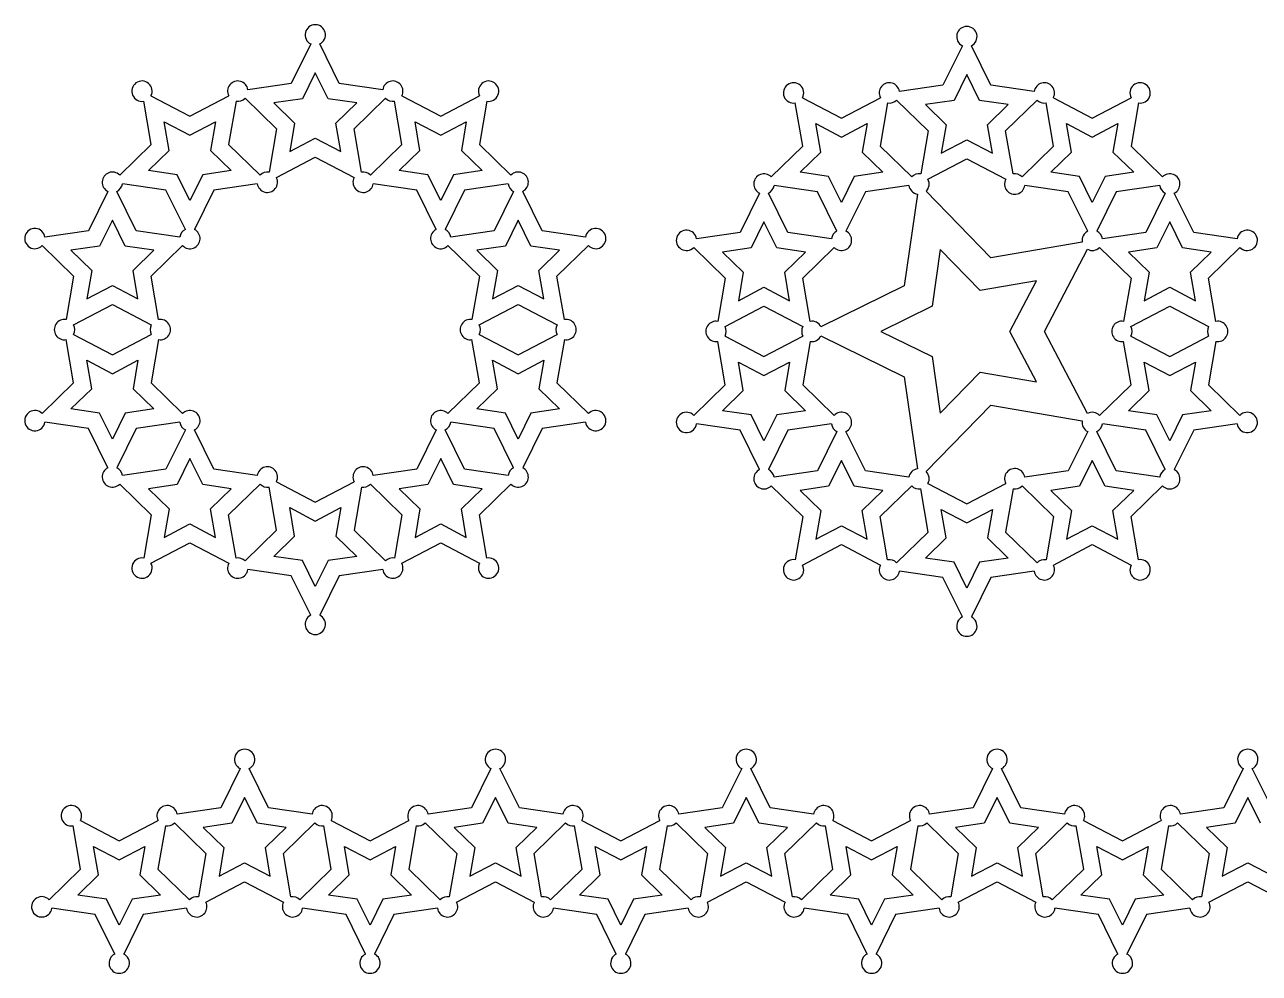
# Model space of a CAD drawing. Extents: x 8 to 222, y 260 to 353.
# Drawn here: x 7.6 to 128.8, y 260 to 353.2 of the extents above; entities that cross this region are included whole.
import ezdxf

# ---------------------------------------------------------------- set-up
doc = ezdxf.new("R2010")
doc.units = 0
doc.layers.get('0').update_dxf_attribs({"linetype": 'CONTINUOUS'})

msp = doc.modelspace()

# ---------------------------------------------------------------- linework, layer by layer
for p, q in [((35.661896, 351.27328), (33.753321, 347.406084)), ((38.455603, 347.406084), (36.547028, 351.27328)), ((99.630444, 351.099286), (97.721868, 347.23209)), ((102.42415, 347.23209), (100.515575, 351.099286)), ((36.104462, 348.445745), (34.847857, 345.899585)), ((37.361067, 345.899585), (36.104462, 348.445745)), ((100.073009, 348.271751), (98.816404, 345.725591)), ((101.329615, 345.725591), (100.073009, 348.271751)), ((33.753321, 347.406084), (29.485617, 346.78595)), ((42.723307, 346.78595), (38.455603, 347.406084)), ((97.721868, 347.23209), (93.454164, 346.611956)), ((106.691855, 346.611956), (102.42415, 347.23209)), ((19.989502, 341.406084), (19.260491, 345.656543)), ((19.976577, 346.176811), (23.793728, 344.170016)), ((23.793728, 344.170016), (27.610879, 346.176811)), ((28.326965, 345.656543), (27.597954, 341.406084)), ((29.212096, 345.94414), (32.300236, 342.933948)), ((34.847857, 345.899585), (32.038002, 345.491289)), ((32.038002, 345.491289), (34.071232, 343.509379)), ((40.170922, 345.491289), (37.361067, 345.899585)), ((38.137692, 343.509379), (40.170922, 345.491289)), ((39.908688, 342.933948), (42.996828, 345.94414)), ((44.61097, 341.406084), (43.881959, 345.656543)), ((44.598046, 346.176811), (48.415196, 344.170016)), ((48.415196, 344.170016), (52.232347, 346.176811)), ((52.948433, 345.656543), (52.219422, 341.406084)), ((83.958049, 341.23209), (83.229038, 345.48255)), ((83.945125, 346.002817), (87.762275, 343.996022)), ((87.762275, 343.996022), (91.579426, 346.002817)), ((92.295512, 345.48255), (91.566501, 341.23209)), ((93.180644, 345.770146), (96.268783, 342.759954)), ((98.816404, 345.725591), (96.00655, 345.317295)), ((104.139469, 345.317295), (101.329615, 345.725591)), ((103.877236, 342.759954), (106.965375, 345.770146)), ((108.579518, 341.23209), (107.850507, 345.48255)), ((108.566593, 346.002817), (112.383744, 343.996022)), ((112.383744, 343.996022), (116.200894, 346.002817)), ((116.916981, 345.48255), (116.18797, 341.23209)), ((96.00655, 345.317295), (98.039779, 343.335385)), ((102.106239, 343.335385), (104.139469, 345.317295)), ((21.760498, 340.830652), (21.280518, 343.629153)), ((21.280518, 343.629153), (23.793728, 342.30788)), ((23.793728, 342.30788), (26.306938, 343.629153)), ((26.306938, 343.629153), (25.826958, 340.830652)), ((34.071232, 343.509379), (33.591252, 340.710878)), ((38.617673, 340.710878), (38.137692, 343.509379)), ((45.901986, 343.629153), (48.415196, 342.30788)), ((46.381966, 340.830652), (45.901986, 343.629153)), ((48.415196, 342.30788), (50.928407, 343.629153)), ((50.928407, 343.629153), (50.448426, 340.830652)), ((85.249065, 343.455159), (87.762275, 342.133886)), ((85.729045, 340.656658), (85.249065, 343.455159)), ((87.762275, 342.133886), (90.275486, 343.455159)), ((90.275486, 343.455159), (89.795505, 340.656658)), ((98.039779, 343.335385), (97.559799, 340.536884)), ((102.58622, 340.536884), (102.106239, 343.335385)), ((110.350514, 340.656658), (109.870533, 343.455159)), ((109.870533, 343.455159), (112.383744, 342.133886)), ((112.383744, 342.133886), (114.896954, 343.455159)), ((114.896954, 343.455159), (114.416974, 340.656658)), ((32.300236, 342.933948), (31.571225, 338.683488)), ((33.591252, 340.710878), (36.104462, 342.032151)), ((36.104462, 342.032151), (38.617673, 340.710878)), ((40.637699, 338.683488), (39.908688, 342.933948)), ((96.268783, 342.759954), (95.539773, 338.509494)), ((97.559799, 340.536884), (100.073009, 341.858157)), ((100.073009, 341.858157), (102.58622, 340.536884)), ((104.606246, 338.509494), (103.877236, 342.759954)), ((16.901362, 338.395892), (19.989502, 341.406084)), ((19.727268, 338.848743), (21.760498, 340.830652)), ((25.826958, 340.830652), (27.860188, 338.848743)), ((27.597954, 341.406084), (30.686094, 338.395892)), ((41.522831, 338.395892), (44.61097, 341.406084)), ((44.348736, 338.848743), (46.381966, 340.830652)), ((50.448426, 340.830652), (52.481656, 338.848743)), ((52.219422, 341.406084), (55.307562, 338.395892)), ((80.86991, 338.221898), (83.958049, 341.23209)), ((83.695815, 338.674749), (85.729045, 340.656658)), ((89.795505, 340.656658), (91.828735, 338.674749)), ((91.566501, 341.23209), (94.654641, 338.221898)), ((105.491378, 338.221898), (108.579518, 341.23209)), ((108.317284, 338.674749), (110.350514, 340.656658)), ((114.416974, 340.656658), (116.450204, 338.674749)), ((116.18797, 341.23209), (119.276109, 338.221898)), ((32.287312, 338.163221), (36.104462, 340.170016)), ((36.104462, 340.170016), (39.921613, 338.163221)), ((96.255859, 337.989227), (100.073009, 339.996022)), ((100.073009, 339.996022), (103.89016, 337.989227)), ((22.537123, 338.440447), (19.727268, 338.848743)), ((23.793728, 335.894287), (22.537123, 338.440447)), ((25.050333, 338.440447), (23.793728, 335.894287)), ((27.860188, 338.848743), (25.050333, 338.440447)), ((47.158591, 338.440447), (44.348736, 338.848743)), ((48.415196, 335.894287), (47.158591, 338.440447)), ((49.671802, 338.440447), (48.415196, 335.894287)), ((52.481656, 338.848743), (49.671802, 338.440447)), ((86.50567, 338.266453), (83.695815, 338.674749)), ((87.762275, 335.720293), (86.50567, 338.266453)), ((89.018881, 338.266453), (87.762275, 335.720293)), ((91.828735, 338.674749), (89.018881, 338.266453)), ((111.127138, 338.266453), (108.317284, 338.674749)), ((112.383744, 335.720293), (111.127138, 338.266453)), ((113.640349, 338.266453), (112.383744, 335.720293)), ((116.450204, 338.674749), (113.640349, 338.266453)), ((21.442587, 336.933948), (17.174883, 337.554082)), ((30.412573, 337.554082), (26.144869, 336.933948)), ((46.064055, 336.933948), (41.796351, 337.554082)), ((55.034041, 337.554082), (50.766337, 336.933948)), ((85.411134, 336.759954), (81.14343, 337.380088)), ((94.38112, 337.380088), (90.113416, 336.759954)), ((110.032603, 336.759954), (105.764899, 337.380088)), ((119.002589, 337.380088), (114.734885, 336.759954)), ((15.74271, 336.801144), (13.834135, 332.933948)), ((18.536417, 332.933948), (16.627842, 336.801144)), ((23.351162, 333.066752), (21.442587, 336.933948)), ((26.144869, 336.933948), (24.236294, 333.066752)), ((47.972631, 333.066752), (46.064055, 336.933948)), ((50.766337, 336.933948), (48.857762, 333.066752)), ((55.581083, 336.801144), (53.672507, 332.933948)), ((58.374789, 332.933948), (56.466214, 336.801144)), ((79.711257, 336.62715), (77.802682, 332.759954)), ((82.504964, 332.759954), (80.596389, 336.62715)), ((87.31971, 332.892758), (85.411134, 336.759954)), ((90.113416, 336.759954), (88.204841, 332.892758)), ((95.226929, 336.534279), (93.917642, 327.523886)), ((102.42415, 330.287818), (96.068739, 336.8078)), ((111.941178, 332.892758), (110.032603, 336.759954)), ((114.734885, 336.759954), (112.826309, 332.892758)), ((119.54963, 336.62715), (117.641055, 332.759954)), ((122.343337, 332.759954), (120.434761, 336.62715)), ((16.185276, 333.973609), (14.928671, 331.427449)), ((17.441881, 331.427449), (16.185276, 333.973609)), ((56.023648, 333.973609), (54.767043, 331.427449)), ((57.280254, 331.427449), (56.023648, 333.973609)), ((80.153823, 333.799615), (78.897218, 331.253455)), ((81.410428, 331.253455), (80.153823, 333.799615)), ((119.992196, 333.799615), (118.735591, 331.253455)), ((121.248801, 331.253455), (119.992196, 333.799615)), ((13.834135, 332.933948), (9.566431, 332.313814)), ((22.804121, 332.313814), (18.536417, 332.933948)), ((53.672507, 332.933948), (49.404803, 332.313814)), ((62.642494, 332.313814), (58.374789, 332.933948)), ((77.802682, 332.759954), (73.534978, 332.13982)), ((86.772668, 332.13982), (82.504964, 332.759954)), ((117.641055, 332.759954), (113.373351, 332.13982)), ((126.611041, 332.13982), (122.343337, 332.759954)), ((9.29291, 331.472004), (12.38105, 328.461812)), ((14.928671, 331.427449), (12.118816, 331.019153)), ((12.118816, 331.019153), (14.152046, 329.037243)), ((20.251736, 331.019153), (17.441881, 331.427449)), ((18.218506, 329.037243), (20.251736, 331.019153)), ((19.989502, 328.461812), (23.077642, 331.472004)), ((49.131283, 331.472004), (52.219422, 328.461812)), ((54.767043, 331.427449), (51.957188, 331.019153)), ((51.957188, 331.019153), (53.990418, 329.037243)), ((60.090108, 331.019153), (57.280254, 331.427449)), ((58.056878, 329.037243), (60.090108, 331.019153)), ((59.827874, 328.461812), (62.916014, 331.472004)), ((73.261457, 331.29801), (76.349597, 328.287818)), ((78.897218, 331.253455), (76.087363, 330.845159)), ((84.220283, 330.845159), (81.410428, 331.253455)), ((83.958049, 328.287818), (87.046189, 331.29801)), ((97.465447, 331.077002), (96.659666, 325.531689)), ((101.376791, 327.064376), (97.465447, 331.077002)), ((111.398135, 331.826977), (102.42415, 330.287818)), ((107.681462, 323.05175), (111.918402, 331.11089)), ((113.09983, 331.29801), (116.18797, 328.287818)), ((118.735591, 331.253455), (115.925736, 330.845159)), ((124.058656, 330.845159), (121.248801, 331.253455)), ((123.796422, 328.287818), (126.884562, 331.29801)), ((76.087363, 330.845159), (78.120593, 328.863249)), ((82.187053, 328.863249), (84.220283, 330.845159)), ((115.925736, 330.845159), (117.958966, 328.863249)), ((122.025426, 328.863249), (124.058656, 330.845159)), ((14.152046, 329.037243), (13.672065, 326.238742)), ((18.698486, 326.238742), (18.218506, 329.037243)), ((53.990418, 329.037243), (53.510438, 326.238742)), ((58.536859, 326.238742), (58.056878, 329.037243)), ((78.120593, 328.863249), (77.640613, 326.064748)), ((82.667034, 326.064748), (82.187053, 328.863249)), ((117.958966, 328.863249), (117.478985, 326.064748)), ((122.505406, 326.064748), (122.025426, 328.863249)), ((12.38105, 328.461812), (11.652039, 324.211352)), ((13.672065, 326.238742), (16.185276, 327.560015)), ((16.185276, 327.560015), (18.698486, 326.238742)), ((20.718513, 324.211352), (19.989502, 328.461812)), ((52.219422, 328.461812), (51.490411, 324.211352)), ((53.510438, 326.238742), (56.023648, 327.560015)), ((56.023648, 327.560015), (58.536859, 326.238742)), ((60.556885, 324.211352), (59.827874, 328.461812)), ((76.349597, 328.287818), (75.620586, 324.037358)), ((77.640613, 326.064748), (80.153823, 327.386021)), ((80.153823, 327.386021), (82.667034, 326.064748)), ((84.68706, 324.037358), (83.958049, 328.287818)), ((93.917642, 327.523886), (85.752841, 323.494316)), ((106.899697, 328.011629), (101.376791, 327.064376)), ((104.292134, 323.05175), (106.899697, 328.011629)), ((116.18797, 328.287818), (115.458959, 324.037358)), ((117.478985, 326.064748), (119.992196, 327.386021)), ((119.992196, 327.386021), (122.505406, 326.064748)), ((124.525433, 324.037358), (123.796422, 328.287818)), ((12.368125, 323.691085), (16.185276, 325.69788)), ((16.185276, 325.69788), (20.002426, 323.691085)), ((52.206498, 323.691085), (56.023648, 325.69788)), ((56.023648, 325.69788), (59.840799, 323.691085)), ((76.336673, 323.517091), (80.153823, 325.523886)), ((80.153823, 325.523886), (83.970974, 323.517091)), ((96.659666, 325.531689), (91.63476, 323.05175)), ((116.175045, 323.517091), (119.992196, 325.523886)), ((119.992196, 325.523886), (123.809346, 323.517091)), ((12.368125, 322.760403), (16.185276, 320.753608)), ((16.185276, 320.753608), (20.002426, 322.760403)), ((52.206498, 322.760403), (56.023648, 320.753608)), ((56.023648, 320.753608), (59.840799, 322.760403)), ((76.336673, 322.586409), (80.153823, 320.579614)), ((80.153823, 320.579614), (83.970974, 322.586409)), ((85.752841, 322.609184), (93.917642, 318.579614)), ((91.63476, 323.05175), (96.659666, 320.571811)), ((106.899697, 318.091871), (104.292134, 323.05175)), ((111.918402, 314.992609), (107.681462, 323.05175)), ((116.175045, 322.586409), (119.992196, 320.579614)), ((119.992196, 320.579614), (123.809346, 322.586409)), ((12.38105, 317.989676), (11.652039, 322.240136)), ((20.718513, 322.240136), (19.989502, 317.989676)), ((52.219422, 317.989676), (51.490411, 322.240136)), ((60.556885, 322.240136), (59.827874, 317.989676)), ((76.349597, 317.815682), (75.620586, 322.066142)), ((84.68706, 322.066142), (83.958049, 317.815682)), ((116.18797, 317.815682), (115.458959, 322.066142)), ((124.525433, 322.066142), (123.796422, 317.815682)), ((13.672065, 320.212745), (16.185276, 318.891472)), ((14.152046, 317.414244), (13.672065, 320.212745)), ((16.185276, 318.891472), (18.698486, 320.212745)), ((18.698486, 320.212745), (18.218506, 317.414244)), ((53.510438, 320.212745), (56.023648, 318.891472)), ((53.990418, 317.414244), (53.510438, 320.212745)), ((56.023648, 318.891472), (58.536859, 320.212745)), ((58.536859, 320.212745), (58.056878, 317.414244)), ((78.120593, 317.24025), (77.640613, 320.038751)), ((77.640613, 320.038751), (80.153823, 318.717479)), ((80.153823, 318.717479), (82.667034, 320.038751)), ((82.667034, 320.038751), (82.187053, 317.24025)), ((96.659666, 320.571811), (97.465447, 315.026497)), ((117.478985, 320.038751), (119.992196, 318.717479)), ((117.958966, 317.24025), (117.478985, 320.038751)), ((119.992196, 318.717479), (122.505406, 320.038751)), ((122.505406, 320.038751), (122.025426, 317.24025)), ((97.465447, 315.026497), (101.376791, 319.039124)), ((101.376791, 319.039124), (106.899697, 318.091871)), ((9.29291, 314.979484), (12.38105, 317.989676)), ((19.989502, 317.989676), (23.077642, 314.979484)), ((49.131283, 314.979484), (52.219422, 317.989676)), ((59.827874, 317.989676), (62.916014, 314.979484)), ((73.261457, 314.80549), (76.349597, 317.815682)), ((83.958049, 317.815682), (87.046189, 314.80549)), ((93.917642, 318.579614), (95.226929, 309.569221)), ((113.09983, 314.80549), (116.18797, 317.815682)), ((123.796422, 317.815682), (126.884562, 314.80549)), ((12.118816, 315.432335), (14.152046, 317.414244)), ((18.218506, 317.414244), (20.251736, 315.432335)), ((51.957188, 315.432335), (53.990418, 317.414244)), ((58.056878, 317.414244), (60.090108, 315.432335)), ((76.087363, 315.258341), (78.120593, 317.24025)), ((82.187053, 317.24025), (84.220283, 315.258341)), ((115.925736, 315.258341), (117.958966, 317.24025)), ((122.025426, 317.24025), (124.058656, 315.258341)), ((14.928671, 315.024039), (12.118816, 315.432335)), ((20.251736, 315.432335), (17.441881, 315.024039)), ((54.767043, 315.024039), (51.957188, 315.432335)), ((60.090108, 315.432335), (57.280254, 315.024039)), ((78.897218, 314.850045), (76.087363, 315.258341)), ((84.220283, 315.258341), (81.410428, 314.850045)), ((96.068739, 309.2957), (102.42415, 315.815682)), ((102.42415, 315.815682), (111.398135, 314.276523)), ((118.735591, 314.850045), (115.925736, 315.258341)), ((124.058656, 315.258341), (121.248801, 314.850045)), ((13.834135, 313.51754), (9.566431, 314.137674)), ((16.185276, 312.477879), (14.928671, 315.024039)), ((17.441881, 315.024039), (16.185276, 312.477879)), ((22.804121, 314.137674), (18.536417, 313.51754)), ((53.672507, 313.51754), (49.404803, 314.137674)), ((56.023648, 312.477879), (54.767043, 315.024039)), ((57.280254, 315.024039), (56.023648, 312.477879)), ((62.642494, 314.137674), (58.374789, 313.51754)), ((77.802682, 313.343546), (73.534978, 313.96368)), ((80.153823, 312.303885), (78.897218, 314.850045)), ((81.410428, 314.850045), (80.153823, 312.303885)), ((86.772668, 313.96368), (82.504964, 313.343546)), ((117.641055, 313.343546), (113.373351, 313.96368)), ((119.992196, 312.303885), (118.735591, 314.850045)), ((121.248801, 314.850045), (119.992196, 312.303885)), ((126.611041, 313.96368), (122.343337, 313.343546)), ((15.74271, 309.650344), (13.834135, 313.51754)), ((18.536417, 313.51754), (16.627842, 309.650344)), ((23.351162, 313.384736), (21.442587, 309.51754)), ((26.144869, 309.51754), (24.236294, 313.384736)), ((47.972631, 313.384736), (46.064055, 309.51754)), ((50.766337, 309.51754), (48.857762, 313.384736)), ((55.581083, 309.650344), (53.672507, 313.51754)), ((58.374789, 313.51754), (56.466214, 309.650344)), ((79.711257, 309.47635), (77.802682, 313.343546)), ((82.504964, 313.343546), (80.596389, 309.47635)), ((87.31971, 313.210742), (85.411134, 309.343546)), ((90.113416, 309.343546), (88.204841, 313.210742)), ((111.941178, 313.210742), (110.032603, 309.343546)), ((114.734885, 309.343546), (112.826309, 313.210742)), ((119.54963, 309.47635), (117.641055, 313.343546)), ((122.343337, 313.343546), (120.434761, 309.47635)), ((23.793728, 310.557201), (22.537123, 308.011041)), ((25.050333, 308.011041), (23.793728, 310.557201)), ((48.415196, 310.557201), (47.158591, 308.011041)), ((49.671802, 308.011041), (48.415196, 310.557201)), ((87.762275, 310.383207), (86.50567, 307.837047)), ((89.018881, 307.837047), (87.762275, 310.383207)), ((112.383744, 310.383207), (111.127138, 307.837047)), ((113.640349, 307.837047), (112.383744, 310.383207)), ((21.442587, 309.51754), (17.174883, 308.897406)), ((30.412573, 308.897406), (26.144869, 309.51754)), ((46.064055, 309.51754), (41.796351, 308.897406)), ((55.034041, 308.897406), (50.766337, 309.51754)), ((85.411134, 309.343546), (81.14343, 308.723412)), ((94.38112, 308.723412), (90.113416, 309.343546)), ((110.032603, 309.343546), (105.764899, 308.723412)), ((119.002589, 308.723412), (114.734885, 309.343546)), ((16.901362, 308.055596), (19.989502, 305.045404)), ((22.537123, 308.011041), (19.727268, 307.602745)), ((27.860188, 307.602745), (25.050333, 308.011041)), ((27.597954, 305.045404), (30.686094, 308.055596)), ((32.287312, 308.288267), (36.104462, 306.281472)), ((36.104462, 306.281472), (39.921613, 308.288267)), ((41.522831, 308.055596), (44.61097, 305.045404)), ((47.158591, 308.011041), (44.348736, 307.602745)), ((52.481656, 307.602745), (49.671802, 308.011041)), ((52.219422, 305.045404), (55.307562, 308.055596)), ((80.86991, 307.881602), (83.958049, 304.87141)), ((91.566501, 304.87141), (94.654641, 307.881602)), ((96.255859, 308.114273), (100.073009, 306.107478)), ((100.073009, 306.107478), (103.89016, 308.114273)), ((105.491378, 307.881602), (108.579518, 304.87141)), ((116.18797, 304.87141), (119.276109, 307.881602)), ((19.727268, 307.602745), (21.760498, 305.620836)), ((25.826958, 305.620836), (27.860188, 307.602745)), ((32.300236, 303.51754), (31.571225, 307.768)), ((40.637699, 307.768), (39.908688, 303.51754)), ((44.348736, 307.602745), (46.381966, 305.620836)), ((50.448426, 305.620836), (52.481656, 307.602745)), ((86.50567, 307.837047), (83.695815, 307.428751)), ((83.695815, 307.428751), (85.729045, 305.446842)), ((91.828735, 307.428751), (89.018881, 307.837047)), ((89.795505, 305.446842), (91.828735, 307.428751)), ((96.268783, 303.343546), (95.539773, 307.594006)), ((104.606246, 307.594006), (103.877236, 303.343546)), ((111.127138, 307.837047), (108.317284, 307.428751)), ((108.317284, 307.428751), (110.350514, 305.446842)), ((116.450204, 307.428751), (113.640349, 307.837047)), ((114.416974, 305.446842), (116.450204, 307.428751)), ((21.760498, 305.620836), (21.280518, 302.822335)), ((26.306938, 302.822335), (25.826958, 305.620836)), ((34.071232, 302.942108), (33.591252, 305.740609)), ((33.591252, 305.740609), (36.104462, 304.419337)), ((36.104462, 304.419337), (38.617673, 305.740609)), ((38.617673, 305.740609), (38.137692, 302.942108)), ((46.381966, 305.620836), (45.901986, 302.822335)), ((50.928407, 302.822335), (50.448426, 305.620836)), ((85.729045, 305.446842), (85.249065, 302.648341)), ((90.275486, 302.648341), (89.795505, 305.446842)), ((98.039779, 302.768115), (97.559799, 305.566616)), ((97.559799, 305.566616), (100.073009, 304.245343)), ((100.073009, 304.245343), (102.58622, 305.566616)), ((102.58622, 305.566616), (102.106239, 302.768115)), ((110.350514, 305.446842), (109.870533, 302.648341)), ((114.896954, 302.648341), (114.416974, 305.446842)), ((19.989502, 305.045404), (19.260491, 300.794944)), ((28.326965, 300.794944), (27.597954, 305.045404)), ((44.61097, 305.045404), (43.881959, 300.794944)), ((52.948433, 300.794944), (52.219422, 305.045404)), ((83.958049, 304.87141), (83.229038, 300.62095)), ((92.295512, 300.62095), (91.566501, 304.87141)), ((108.579518, 304.87141), (107.850507, 300.62095)), ((116.916981, 300.62095), (116.18797, 304.87141)), ((21.280518, 302.822335), (23.793728, 304.143608)), ((23.793728, 304.143608), (26.306938, 302.822335)), ((29.212096, 300.507348), (32.300236, 303.51754)), ((39.908688, 303.51754), (42.996828, 300.507348)), ((45.901986, 302.822335), (48.415196, 304.143608)), ((48.415196, 304.143608), (50.928407, 302.822335)), ((85.249065, 302.648341), (87.762275, 303.969614)), ((87.762275, 303.969614), (90.275486, 302.648341)), ((93.180644, 300.333354), (96.268783, 303.343546)), ((103.877236, 303.343546), (106.965375, 300.333354)), ((109.870533, 302.648341), (112.383744, 303.969614)), ((112.383744, 303.969614), (114.896954, 302.648341)), ((19.976577, 300.274677), (23.793728, 302.281472)), ((23.793728, 302.281472), (27.610879, 300.274677)), ((32.038002, 300.960199), (34.071232, 302.942108)), ((38.137692, 302.942108), (40.170922, 300.960199)), ((44.598046, 300.274677), (48.415196, 302.281472)), ((48.415196, 302.281472), (52.232347, 300.274677)), ((83.945125, 300.100683), (87.762275, 302.107478)), ((87.762275, 302.107478), (91.579426, 300.100683)), ((96.00655, 300.786205), (98.039779, 302.768115)), ((102.106239, 302.768115), (104.139469, 300.786205)), ((108.566593, 300.100683), (112.383744, 302.107478)), ((112.383744, 302.107478), (116.200894, 300.100683)), ((34.847857, 300.551903), (32.038002, 300.960199)), ((40.170922, 300.960199), (37.361067, 300.551903)), ((98.816404, 300.377909), (96.00655, 300.786205)), ((104.139469, 300.786205), (101.329615, 300.377909)), ((33.753321, 299.045404), (29.485617, 299.665538)), ((36.104462, 298.005743), (34.847857, 300.551903)), ((37.361067, 300.551903), (36.104462, 298.005743)), ((42.723307, 299.665538), (38.455603, 299.045404)), ((97.721868, 298.87141), (93.454164, 299.491544)), ((100.073009, 297.831749), (98.816404, 300.377909)), ((101.329615, 300.377909), (100.073009, 297.831749)), ((106.691855, 299.491544), (102.42415, 298.87141)), ((35.661896, 295.178208), (33.753321, 299.045404)), ((38.455603, 299.045404), (36.547028, 295.178208)), ((99.630444, 295.004214), (97.721868, 298.87141)), ((102.42415, 298.87141), (100.515575, 295.004214)), ((28.726652, 280.116235), (26.818077, 276.249039)), ((31.520359, 276.249039), (29.611783, 280.116235)), ((53.34812, 280.116235), (51.439545, 276.249039)), ((56.141827, 276.249039), (54.233252, 280.116235)), ((77.969588, 280.116235), (76.061013, 276.249039)), ((80.763295, 276.249039), (78.85472, 280.116235)), ((102.591057, 280.116235), (100.682481, 276.249039)), ((105.384763, 276.249039), (103.476188, 280.116235)), ((127.212525, 280.116235), (125.30395, 276.249039)), ((130.006232, 276.249039), (128.097656, 280.116235)), ((29.169218, 277.2887), (27.912612, 274.74254)), ((30.425823, 274.74254), (29.169218, 277.2887)), ((53.790686, 277.2887), (52.534081, 274.74254)), ((55.047291, 274.74254), (53.790686, 277.2887)), ((78.412154, 277.2887), (77.155549, 274.74254)), ((79.668759, 274.74254), (78.412154, 277.2887)), ((103.033622, 277.2887), (101.777017, 274.74254)), ((104.290228, 274.74254), (103.033622, 277.2887)), ((127.655091, 277.2887), (126.398486, 274.74254)), ((128.911696, 274.74254), (127.655091, 277.2887)), ((26.818077, 276.249039), (22.550372, 275.628905)), ((35.788063, 275.628905), (31.520359, 276.249039)), ((51.439545, 276.249039), (47.171841, 275.628905)), ((60.409531, 275.628905), (56.141827, 276.249039)), ((76.061013, 276.249039), (71.793309, 275.628905)), ((85.030999, 275.628905), (80.763295, 276.249039)), ((100.682481, 276.249039), (96.414777, 275.628905)), ((109.652468, 275.628905), (105.384763, 276.249039)), ((125.30395, 276.249039), (121.036246, 275.628905)), ((13.054257, 270.249039), (12.325246, 274.499499)), ((13.041333, 275.019766), (16.858483, 273.012971)), ((16.858483, 273.012971), (20.675634, 275.019766)), ((21.39172, 274.499499), (20.662709, 270.249039)), ((22.276852, 274.787095), (25.364992, 271.776903)), ((27.912612, 274.74254), (25.102758, 274.334244)), ((25.102758, 274.334244), (27.135988, 272.352334)), ((33.235678, 274.334244), (30.425823, 274.74254)), ((31.202448, 272.352334), (33.235678, 274.334244)), ((32.973444, 271.776903), (36.061583, 274.787095)), ((37.675726, 270.249039), (36.946715, 274.499499)), ((37.662801, 275.019766), (41.479952, 273.012971)), ((41.479952, 273.012971), (45.297102, 275.019766)), ((46.013189, 274.499499), (45.284178, 270.249039)), ((46.89832, 274.787095), (49.98646, 271.776903)), ((52.534081, 274.74254), (49.724226, 274.334244)), ((49.724226, 274.334244), (51.757456, 272.352334)), ((57.857146, 274.334244), (55.047291, 274.74254)), ((55.823916, 272.352334), (57.857146, 274.334244)), ((57.594912, 271.776903), (60.683052, 274.787095)), ((62.297194, 270.249039), (61.568183, 274.499499)), ((62.284269, 275.019766), (66.10142, 273.012971)), ((66.10142, 273.012971), (69.918571, 275.019766)), ((70.634657, 274.499499), (69.905646, 270.249039)), ((71.519788, 274.787095), (74.607928, 271.776903)), ((77.155549, 274.74254), (74.345694, 274.334244)), ((74.345694, 274.334244), (76.378924, 272.352334)), ((82.478614, 274.334244), (79.668759, 274.74254)), ((80.445384, 272.352334), (82.478614, 274.334244)), ((82.21638, 271.776903), (85.30452, 274.787095)), ((86.918662, 270.249039), (86.189651, 274.499499)), ((86.905738, 275.019766), (90.722888, 273.012971)), ((90.722888, 273.012971), (94.540039, 275.019766)), ((95.256125, 274.499499), (94.527114, 270.249039)), ((96.141257, 274.787095), (99.229396, 271.776903)), ((101.777017, 274.74254), (98.967163, 274.334244)), ((98.967163, 274.334244), (101.000392, 272.352334)), ((107.100082, 274.334244), (104.290228, 274.74254)), ((105.066852, 272.352334), (107.100082, 274.334244)), ((106.837849, 271.776903), (109.925988, 274.787095)), ((111.540131, 270.249039), (110.81112, 274.499499)), ((111.527206, 275.019766), (115.344357, 273.012971)), ((115.344357, 273.012971), (119.161507, 275.019766)), ((119.877594, 274.499499), (119.148583, 270.249039)), ((120.762725, 274.787095), (123.850865, 271.776903)), ((126.398486, 274.74254), (123.588631, 274.334244)), ((123.588631, 274.334244), (125.621861, 272.352334)), ((14.825253, 269.673607), (14.345273, 272.472108)), ((14.345273, 272.472108), (16.858483, 271.150835)), ((16.858483, 271.150835), (19.371694, 272.472108)), ((19.371694, 272.472108), (18.891713, 269.673607)), ((25.364992, 271.776903), (24.635981, 267.526443)), ((27.135988, 272.352334), (26.656007, 269.553833)), ((31.682428, 269.553833), (31.202448, 272.352334)), ((33.702455, 267.526443), (32.973444, 271.776903)), ((38.966741, 272.472108), (41.479952, 271.150835)), ((39.446722, 269.673607), (38.966741, 272.472108)), ((41.479952, 271.150835), (43.993162, 272.472108)), ((43.993162, 272.472108), (43.513182, 269.673607)), ((49.98646, 271.776903), (49.257449, 267.526443)), ((51.757456, 272.352334), (51.277475, 269.553833)), ((56.303896, 269.553833), (55.823916, 272.352334)), ((58.323923, 267.526443), (57.594912, 271.776903)), ((64.06819, 269.673607), (63.58821, 272.472108)), ((63.58821, 272.472108), (66.10142, 271.150835)), ((66.10142, 271.150835), (68.61463, 272.472108)), ((68.61463, 272.472108), (68.13465, 269.673607)), ((74.607928, 271.776903), (73.878917, 267.526443)), ((76.378924, 272.352334), (75.898944, 269.553833)), ((80.925365, 269.553833), (80.445384, 272.352334)), ((82.945391, 267.526443), (82.21638, 271.776903)), ((88.689658, 269.673607), (88.209678, 272.472108)), ((88.209678, 272.472108), (90.722888, 271.150835)), ((90.722888, 271.150835), (93.236099, 272.472108)), ((93.236099, 272.472108), (92.756118, 269.673607)), ((99.229396, 271.776903), (98.500386, 267.526443)), ((101.000392, 272.352334), (100.520412, 269.553833)), ((105.546833, 269.553833), (105.066852, 272.352334)), ((107.566859, 267.526443), (106.837849, 271.776903)), ((113.311127, 269.673607), (112.831146, 272.472108)), ((112.831146, 272.472108), (115.344357, 271.150835)), ((115.344357, 271.150835), (117.857567, 272.472108)), ((117.857567, 272.472108), (117.377587, 269.673607)), ((123.850865, 271.776903), (123.121854, 267.526443)), ((125.621861, 272.352334), (125.14188, 269.553833)), ((26.656007, 269.553833), (29.169218, 270.875106)), ((29.169218, 270.875106), (31.682428, 269.553833)), ((51.277475, 269.553833), (53.790686, 270.875106)), ((53.790686, 270.875106), (56.303896, 269.553833)), ((75.898944, 269.553833), (78.412154, 270.875106)), ((78.412154, 270.875106), (80.925365, 269.553833)), ((100.520412, 269.553833), (103.033622, 270.875106)), ((103.033622, 270.875106), (105.546833, 269.553833)), ((125.14188, 269.553833), (127.655091, 270.875106)), ((127.655091, 270.875106), (130.168301, 269.553833)), ((9.966118, 267.238847), (13.054257, 270.249039)), ((12.792023, 267.691698), (14.825253, 269.673607)), ((18.891713, 269.673607), (20.924943, 267.691698)), ((20.662709, 270.249039), (23.750849, 267.238847)), ((34.587586, 267.238847), (37.675726, 270.249039)), ((37.413492, 267.691698), (39.446722, 269.673607)), ((43.513182, 269.673607), (45.546412, 267.691698)), ((45.284178, 270.249039), (48.372317, 267.238847)), ((59.209054, 267.238847), (62.297194, 270.249039)), ((62.03496, 267.691698), (64.06819, 269.673607)), ((68.13465, 269.673607), (70.16788, 267.691698)), ((69.905646, 270.249039), (72.993786, 267.238847)), ((83.830523, 267.238847), (86.918662, 270.249039)), ((86.656428, 267.691698), (88.689658, 269.673607)), ((92.756118, 269.673607), (94.789348, 267.691698)), ((94.527114, 270.249039), (97.615254, 267.238847)), ((108.451991, 267.238847), (111.540131, 270.249039)), ((111.277897, 267.691698), (113.311127, 269.673607)), ((117.377587, 269.673607), (119.410817, 267.691698)), ((119.148583, 270.249039), (122.236722, 267.238847)), ((25.352067, 267.006176), (29.169218, 269.012971)), ((29.169218, 269.012971), (32.986368, 267.006176)), ((49.973535, 267.006176), (53.790686, 269.012971)), ((53.790686, 269.012971), (57.607836, 267.006176)), ((74.595004, 267.006176), (78.412154, 269.012971)), ((78.412154, 269.012971), (82.229305, 267.006176)), ((99.216472, 267.006176), (103.033622, 269.012971)), ((103.033622, 269.012971), (106.850773, 267.006176)), ((123.83794, 267.006176), (127.655091, 269.012971)), ((127.655091, 269.012971), (131.472241, 267.006176)), ((15.601878, 267.283402), (12.792023, 267.691698)), ((16.858483, 264.737242), (15.601878, 267.283402)), ((18.115089, 267.283402), (16.858483, 264.737242)), ((20.924943, 267.691698), (18.115089, 267.283402)), ((40.223346, 267.283402), (37.413492, 267.691698)), ((41.479952, 264.737242), (40.223346, 267.283402)), ((42.736557, 267.283402), (41.479952, 264.737242)), ((45.546412, 267.691698), (42.736557, 267.283402)), ((64.844815, 267.283402), (62.03496, 267.691698)), ((66.10142, 264.737242), (64.844815, 267.283402)), ((67.358025, 267.283402), (66.10142, 264.737242)), ((70.16788, 267.691698), (67.358025, 267.283402)), ((89.466283, 267.283402), (86.656428, 267.691698)), ((90.722888, 264.737242), (89.466283, 267.283402)), ((91.979494, 267.283402), (90.722888, 264.737242)), ((94.789348, 267.691698), (91.979494, 267.283402)), ((114.087751, 267.283402), (111.277897, 267.691698)), ((115.344357, 264.737242), (114.087751, 267.283402)), ((116.600962, 267.283402), (115.344357, 264.737242)), ((119.410817, 267.691698), (116.600962, 267.283402)), ((14.507342, 265.776903), (10.239638, 266.397037)), ((16.415918, 261.909707), (14.507342, 265.776903)), ((19.209624, 265.776903), (17.301049, 261.909707)), ((23.477329, 266.397037), (19.209624, 265.776903)), ((39.128811, 265.776903), (34.861107, 266.397037)), ((41.037386, 261.909707), (39.128811, 265.776903)), ((43.831093, 265.776903), (41.922517, 261.909707)), ((48.098797, 266.397037), (43.831093, 265.776903)), ((63.750279, 265.776903), (59.482575, 266.397037)), ((65.658854, 261.909707), (63.750279, 265.776903)), ((68.452561, 265.776903), (66.543986, 261.909707)), ((72.720265, 266.397037), (68.452561, 265.776903)), ((88.371747, 265.776903), (84.104043, 266.397037)), ((90.280323, 261.909707), (88.371747, 265.776903)), ((93.074029, 265.776903), (91.165454, 261.909707)), ((97.341733, 266.397037), (93.074029, 265.776903)), ((112.993216, 265.776903), (108.725512, 266.397037)), ((114.901791, 261.909707), (112.993216, 265.776903)), ((117.695498, 265.776903), (115.786922, 261.909707)), ((121.963202, 266.397037), (117.695498, 265.776903))]:
    msp.add_line(p, q)
for centre, start, end in [((36.104462, 352.170016), 296.267699, 243.732301), ((100.073009, 351.996022), 296.267699, 243.732301), ((19.091446, 346.642152), 332.267699, 279.732301), ((28.49601, 346.642152), 8.267699, 207.732301), ((43.712914, 346.642152), 332.267699, 171.732301), ((53.117478, 346.642152), 260.267699, 207.732301), ((83.059993, 346.468158), 332.267699, 279.732301), ((92.464557, 346.468158), 8.267699, 207.732301), ((107.681462, 346.468158), 332.267699, 171.732301), ((117.086026, 346.468158), 260.267699, 207.732301), ((28.49601, 346.642152), 260.267699, 315.732301), ((43.712914, 346.642152), 224.267699, 279.732301), ((92.464557, 346.468158), 260.267699, 315.732301), ((107.681462, 346.468158), 224.267699, 279.732301), ((16.185276, 337.69788), 44.267699, 243.732301), ((31.40218, 337.69788), 80.267699, 135.732301), ((40.806744, 337.69788), 44.267699, 99.732301), ((56.023648, 337.69788), 296.267699, 135.732301), ((80.153823, 337.523886), 44.267699, 243.732301), ((95.370727, 337.523886), 80.267699, 135.732301), ((104.775291, 337.523886), 44.267699, 99.732301), ((119.992196, 337.523886), 296.267699, 135.732301), ((16.185276, 337.69788), 296.267699, 351.732301), ((31.40218, 337.69788), 188.267699, 27.732301), ((40.806744, 337.69788), 152.267699, 351.732301), ((56.023648, 337.69788), 188.267699, 243.732301), ((80.153823, 337.523886), 296.267699, 351.732301), ((95.370727, 337.523886), 188.267699, 261.732301), ((95.370727, 337.523886), 314.267699, 27.732301), ((104.775291, 337.523886), 152.267699, 351.732301), ((119.992196, 337.523886), 188.267699, 243.732301), ((8.576824, 332.170016), 8.267699, 315.732301), ((23.793728, 332.170016), 116.267699, 171.732301), ((23.793728, 332.170016), 224.267699, 63.732301), ((48.415196, 332.170016), 116.267699, 315.732301), ((48.415196, 332.170016), 8.267699, 63.732301), ((63.632101, 332.170016), 224.267699, 171.732301), ((72.545371, 331.996022), 8.267699, 315.732301), ((87.762275, 331.996022), 116.267699, 171.732301), ((87.762275, 331.996022), 224.267699, 63.732301), ((112.383744, 331.996022), 116.267699, 189.732301), ((112.383744, 331.996022), 8.267699, 63.732301), ((127.600648, 331.996022), 224.267699, 171.732301), ((112.383744, 331.996022), 242.267699, 315.732301), ((11.482994, 323.225744), 80.267699, 279.732301), ((11.482994, 323.225744), 332.267699, 27.732301), ((20.887558, 323.225744), 152.267699, 207.732301), ((20.887558, 323.225744), 260.267699, 99.732301), ((51.321366, 323.225744), 80.267699, 279.732301), ((51.321366, 323.225744), 332.267699, 27.732301), ((60.72593, 323.225744), 152.267699, 207.732301), ((60.72593, 323.225744), 260.267699, 99.732301), ((75.451541, 323.05175), 80.267699, 279.732301), ((84.856105, 323.05175), 26.267699, 99.732301), ((115.289914, 323.05175), 80.267699, 279.732301), ((124.694478, 323.05175), 260.267699, 99.732301), ((75.451541, 323.05175), 332.267699, 27.732301), ((84.856105, 323.05175), 152.267699, 207.732301), ((84.856105, 323.05175), 260.267699, 333.732301), ((115.289914, 323.05175), 332.267699, 27.732301), ((124.694478, 323.05175), 152.267699, 207.732301), ((8.576824, 314.281472), 44.267699, 351.732301), ((23.793728, 314.281472), 296.267699, 135.732301), ((48.415196, 314.281472), 44.267699, 243.732301), ((63.632101, 314.281472), 188.267699, 135.732301), ((23.793728, 314.281472), 188.267699, 243.732301), ((48.415196, 314.281472), 296.267699, 351.732301), ((72.545371, 314.107478), 44.267699, 351.732301), ((87.762275, 314.107478), 188.267699, 243.732301), ((87.762275, 314.107478), 296.267699, 135.732301), ((112.383744, 314.107478), 170.267699, 243.732301), ((112.383744, 314.107478), 44.267699, 117.732301), ((112.383744, 314.107478), 296.267699, 351.732301), ((127.600648, 314.107478), 188.267699, 135.732301), ((16.185276, 308.753608), 116.267699, 315.732301), ((16.185276, 308.753608), 8.267699, 63.732301), ((31.40218, 308.753608), 332.267699, 171.732301), ((40.806744, 308.753608), 8.267699, 207.732301), ((56.023648, 308.753608), 116.267699, 171.732301), ((56.023648, 308.753608), 224.267699, 63.732301), ((80.153823, 308.579614), 116.267699, 315.732301), ((80.153823, 308.579614), 8.267699, 63.732301), ((95.370727, 308.579614), 98.267699, 171.732301), ((95.370727, 308.579614), 332.267699, 45.732301), ((104.775291, 308.579614), 8.267699, 207.732301), ((119.992196, 308.579614), 116.267699, 171.732301), ((119.992196, 308.579614), 224.267699, 63.732301), ((31.40218, 308.753608), 224.267699, 279.732301), ((40.806744, 308.753608), 260.267699, 315.732301), ((95.370727, 308.579614), 224.267699, 279.732301), ((104.775291, 308.579614), 260.267699, 315.732301), ((19.091446, 299.809336), 80.267699, 27.732301), ((28.49601, 299.809336), 44.267699, 99.732301), ((43.712914, 299.809336), 80.267699, 135.732301), ((53.117478, 299.809336), 152.267699, 99.732301), ((83.059993, 299.635342), 80.267699, 27.732301), ((92.464557, 299.635342), 44.267699, 99.732301), ((107.681462, 299.635342), 80.267699, 135.732301), ((117.086026, 299.635342), 152.267699, 99.732301), ((28.49601, 299.809336), 152.267699, 351.732301), ((43.712914, 299.809336), 188.267699, 27.732301), ((92.464557, 299.635342), 152.267699, 351.732301), ((107.681462, 299.635342), 188.267699, 27.732301), ((36.104462, 294.281472), 116.267699, 63.732301), ((100.073009, 294.107478), 116.267699, 63.732301), ((29.169218, 281.012971), 296.267699, 243.732301), ((53.790686, 281.012971), 296.267699, 243.732301), ((78.412154, 281.012971), 296.267699, 243.732301), ((103.033622, 281.012971), 296.267699, 243.732301), ((127.655091, 281.012971), 296.267699, 243.732301), ((12.156201, 275.485107), 332.267699, 279.732301), ((21.560765, 275.485107), 8.267699, 207.732301), ((36.77767, 275.485107), 332.267699, 171.732301), ((46.182234, 275.485107), 8.267699, 207.732301), ((61.399138, 275.485107), 332.267699, 171.732301), ((70.803702, 275.485107), 8.267699, 207.732301), ((86.020606, 275.485107), 332.267699, 171.732301), ((95.42517, 275.485107), 8.267699, 207.732301), ((110.642075, 275.485107), 332.267699, 171.732301), ((120.046639, 275.485107), 8.267699, 207.732301), ((21.560765, 275.485107), 260.267699, 315.732301), ((36.77767, 275.485107), 224.267699, 279.732301), ((46.182234, 275.485107), 260.267699, 315.732301), ((61.399138, 275.485107), 224.267699, 279.732301), ((70.803702, 275.485107), 260.267699, 315.732301), ((86.020606, 275.485107), 224.267699, 279.732301), ((95.42517, 275.485107), 260.267699, 315.732301), ((110.642075, 275.485107), 224.267699, 279.732301), ((120.046639, 275.485107), 260.267699, 315.732301), ((9.250031, 266.540835), 44.267699, 351.732301), ((24.466936, 266.540835), 188.267699, 27.732301), ((24.466936, 266.540835), 80.267699, 135.732301), ((33.8715, 266.540835), 152.267699, 351.732301), ((33.8715, 266.540835), 44.267699, 99.732301), ((49.088404, 266.540835), 188.267699, 27.732301), ((49.088404, 266.540835), 80.267699, 135.732301), ((58.492968, 266.540835), 152.267699, 351.732301), ((58.492968, 266.540835), 44.267699, 99.732301), ((73.709872, 266.540835), 188.267699, 27.732301), ((73.709872, 266.540835), 80.267699, 135.732301), ((83.114436, 266.540835), 152.267699, 351.732301), ((83.114436, 266.540835), 44.267699, 99.732301), ((98.33134, 266.540835), 188.267699, 27.732301), ((98.33134, 266.540835), 80.267699, 135.732301), ((107.735904, 266.540835), 152.267699, 351.732301), ((107.735904, 266.540835), 44.267699, 99.732301), ((122.952809, 266.540835), 188.267699, 27.732301), ((122.952809, 266.540835), 80.267699, 135.732301), ((16.858483, 261.012971), 116.267699, 63.732301), ((41.479952, 261.012971), 116.267699, 63.732301), ((66.10142, 261.012971), 116.267699, 63.732301), ((90.722888, 261.012971), 116.267699, 63.732301), ((115.344357, 261.012971), 116.267699, 63.732301)]:
    msp.add_arc(centre, 1, start, end)

doc.saveas('drawing.dxf')
